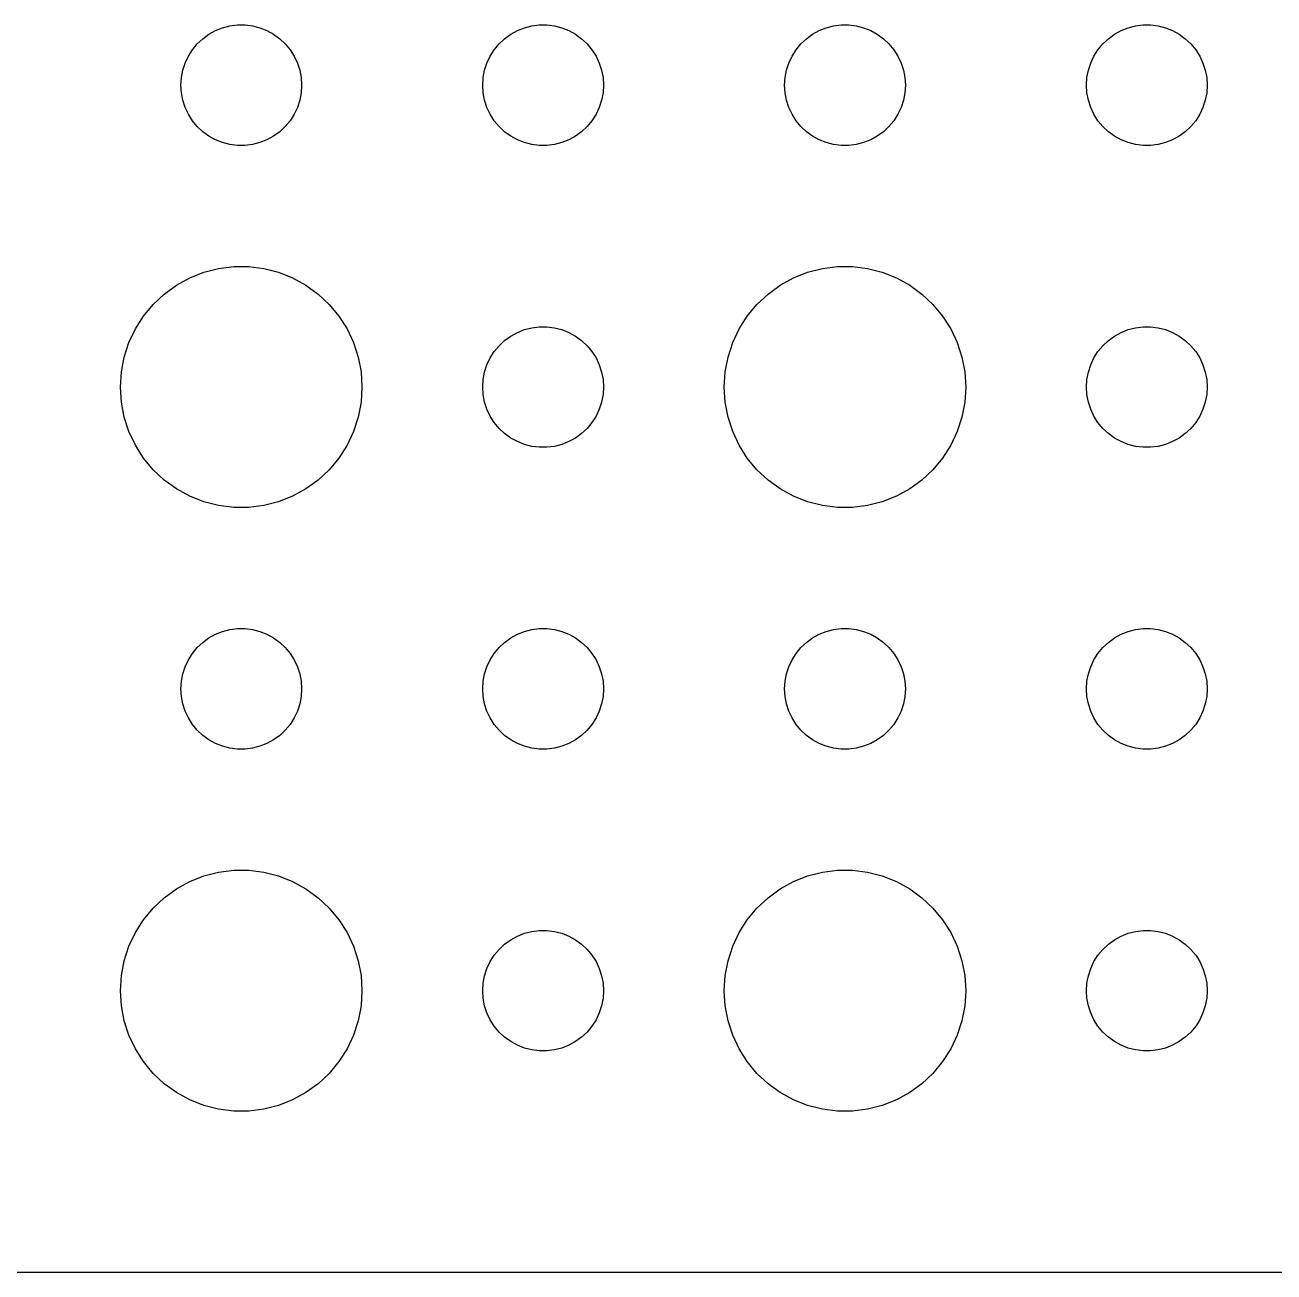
# Model space of a CAD drawing. Header units: metres. Extents: x -67 to 67, y 131 to 289.
# Drawn here: x -35.37 to -4.34, y 215.01 to 246 of the extents above; entities that cross this region are included whole.
import ezdxf

# ---------------------------------------------------------------- set-up
doc = ezdxf.new("R2010")
doc.units = ezdxf.units.M

msp = doc.modelspace()

# ---------------------------------------------------------------- linework, layer by layer
for p, q in [((-30.8037, 245.766), (-30.6387, 245.857)), ((-30.6387, 245.857), (-30.4635, 245.927)), ((-30.4635, 245.927), (-30.2811, 245.973)), ((-30.2811, 245.973), (-30.0942, 245.997)), ((-30.0942, 245.997), (-29.9058, 245.997)), ((-29.9058, 245.997), (-29.7189, 245.973)), ((-29.7189, 245.973), (-29.5365, 245.927)), ((-29.5365, 245.927), (-29.3613, 245.857)), ((-29.3613, 245.857), (-29.1963, 245.766)), ((-23.3037, 245.766), (-23.1387, 245.857)), ((-23.1387, 245.857), (-22.9635, 245.927)), ((-22.9635, 245.927), (-22.7811, 245.973)), ((-22.7811, 245.973), (-22.5942, 245.997)), ((-22.5942, 245.997), (-22.4058, 245.997)), ((-22.4058, 245.997), (-22.2189, 245.973)), ((-22.2189, 245.973), (-22.0365, 245.927)), ((-22.0365, 245.927), (-21.8613, 245.857)), ((-21.8613, 245.857), (-21.6963, 245.766)), ((-15.8037, 245.766), (-15.6387, 245.857)), ((-15.6387, 245.857), (-15.4635, 245.927)), ((-15.4635, 245.927), (-15.2811, 245.973)), ((-15.2811, 245.973), (-15.0942, 245.997)), ((-15.0942, 245.997), (-14.9058, 245.997)), ((-14.9058, 245.997), (-14.7189, 245.973)), ((-14.7189, 245.973), (-14.5365, 245.927)), ((-14.5365, 245.927), (-14.3613, 245.857)), ((-14.3613, 245.857), (-14.1963, 245.766)), ((-8.30373, 245.766), (-8.13866, 245.857)), ((-8.13866, 245.857), (-7.96352, 245.927)), ((-7.96352, 245.927), (-7.78107, 245.973)), ((-7.78107, 245.973), (-7.59418, 245.997)), ((-7.59418, 245.997), (-7.40581, 245.997)), ((-7.40581, 245.997), (-7.21892, 245.973)), ((-7.21892, 245.973), (-7.03647, 245.927)), ((-7.03647, 245.927), (-6.86133, 245.857)), ((-6.86133, 245.857), (-6.69626, 245.766)), ((-31.2135, 245.382), (-31.0934, 245.527)), ((-31.0934, 245.527), (-30.9561, 245.656)), ((-30.9561, 245.656), (-30.8037, 245.766)), ((-29.1963, 245.766), (-29.0439, 245.656)), ((-29.0439, 245.656), (-28.9065, 245.527)), ((-28.9065, 245.527), (-28.7865, 245.382)), ((-23.7135, 245.382), (-23.5934, 245.527)), ((-23.5934, 245.527), (-23.4561, 245.656)), ((-23.4561, 245.656), (-23.3037, 245.766)), ((-21.6963, 245.766), (-21.5439, 245.656)), ((-21.5439, 245.656), (-21.4065, 245.527)), ((-21.4065, 245.527), (-21.2865, 245.382)), ((-16.2135, 245.382), (-16.0934, 245.527)), ((-16.0934, 245.527), (-15.9561, 245.656)), ((-15.9561, 245.656), (-15.8037, 245.766)), ((-14.1963, 245.766), (-14.0439, 245.656)), ((-14.0439, 245.656), (-13.9065, 245.527)), ((-13.9065, 245.527), (-13.7865, 245.382)), ((-8.71352, 245.382), (-8.59344, 245.527)), ((-8.59344, 245.527), (-8.45613, 245.656)), ((-8.45613, 245.656), (-8.30373, 245.766)), ((-6.69626, 245.766), (-6.54385, 245.656)), ((-6.54385, 245.656), (-6.40654, 245.527)), ((-6.40654, 245.527), (-6.28647, 245.382)), ((-31.3947, 245.052), (-31.3145, 245.223)), ((-31.3145, 245.223), (-31.2135, 245.382)), ((-28.7865, 245.382), (-28.6855, 245.223)), ((-28.6855, 245.223), (-28.6053, 245.052)), ((-23.8947, 245.052), (-23.8145, 245.223)), ((-23.8145, 245.223), (-23.7135, 245.382)), ((-21.2865, 245.382), (-21.1855, 245.223)), ((-21.1855, 245.223), (-21.1053, 245.052)), ((-16.3947, 245.052), (-16.3145, 245.223)), ((-16.3145, 245.223), (-16.2135, 245.382)), ((-13.7865, 245.382), (-13.6855, 245.223)), ((-13.6855, 245.223), (-13.6053, 245.052)), ((-8.89465, 245.052), (-8.81445, 245.223)), ((-8.81445, 245.223), (-8.71352, 245.382)), ((-6.28647, 245.382), (-6.18553, 245.223)), ((-6.18553, 245.223), (-6.10533, 245.052)), ((-31.4882, 244.688), (-31.4529, 244.873)), ((-31.4529, 244.873), (-31.3947, 245.052)), ((-28.6053, 245.052), (-28.5471, 244.873)), ((-28.5471, 244.873), (-28.5118, 244.688)), ((-23.9882, 244.688), (-23.9529, 244.873)), ((-23.9529, 244.873), (-23.8947, 245.052)), ((-21.1053, 245.052), (-21.0471, 244.873)), ((-21.0471, 244.873), (-21.0118, 244.688)), ((-16.4882, 244.688), (-16.4529, 244.873)), ((-16.4529, 244.873), (-16.3947, 245.052)), ((-13.6053, 245.052), (-13.5471, 244.873)), ((-13.5471, 244.873), (-13.5118, 244.688)), ((-8.98816, 244.688), (-8.95287, 244.873)), ((-8.95287, 244.873), (-8.89465, 245.052)), ((-6.10533, 245.052), (-6.04712, 244.873)), ((-6.04712, 244.873), (-6.01183, 244.688)), ((-31.5, 244.5), (-31.4882, 244.688)), ((-28.5118, 244.688), (-28.5, 244.5)), ((-24, 244.5), (-23.9882, 244.688)), ((-21.0118, 244.688), (-21, 244.5)), ((-16.5, 244.5), (-16.4882, 244.688)), ((-13.5118, 244.688), (-13.5, 244.5)), ((-9, 244.5), (-8.98816, 244.688)), ((-6.01183, 244.688), (-6, 244.5)), ((-31.4882, 244.312), (-31.5, 244.5)), ((-31.4529, 244.127), (-31.4882, 244.312)), ((-28.5118, 244.312), (-28.5471, 244.127)), ((-28.5, 244.5), (-28.5118, 244.312)), ((-23.9882, 244.312), (-24, 244.5)), ((-23.9529, 244.127), (-23.9882, 244.312)), ((-21.0118, 244.312), (-21.0471, 244.127)), ((-21, 244.5), (-21.0118, 244.312)), ((-16.4882, 244.312), (-16.5, 244.5)), ((-16.4529, 244.127), (-16.4882, 244.312)), ((-13.5118, 244.312), (-13.5471, 244.127)), ((-13.5, 244.5), (-13.5118, 244.312)), ((-8.98816, 244.312), (-9, 244.5)), ((-8.95287, 244.127), (-8.98816, 244.312)), ((-6.01183, 244.312), (-6.04712, 244.127)), ((-6, 244.5), (-6.01183, 244.312)), ((-31.3947, 243.948), (-31.4529, 244.127)), ((-31.3145, 243.777), (-31.3947, 243.948)), ((-28.6053, 243.948), (-28.6855, 243.777)), ((-28.5471, 244.127), (-28.6053, 243.948)), ((-23.8947, 243.948), (-23.9529, 244.127)), ((-23.8145, 243.777), (-23.8947, 243.948)), ((-21.1053, 243.948), (-21.1855, 243.777)), ((-21.0471, 244.127), (-21.1053, 243.948)), ((-16.3947, 243.948), (-16.4529, 244.127)), ((-16.3145, 243.777), (-16.3947, 243.948)), ((-13.6053, 243.948), (-13.6855, 243.777)), ((-13.5471, 244.127), (-13.6053, 243.948)), ((-8.89465, 243.948), (-8.95287, 244.127)), ((-8.81445, 243.777), (-8.89465, 243.948)), ((-6.10533, 243.948), (-6.18553, 243.777)), ((-6.04712, 244.127), (-6.10533, 243.948)), ((-31.2135, 243.618), (-31.3145, 243.777)), ((-31.0934, 243.473), (-31.2135, 243.618)), ((-28.7865, 243.618), (-28.9065, 243.473)), ((-28.6855, 243.777), (-28.7865, 243.618)), ((-23.7135, 243.618), (-23.8145, 243.777)), ((-23.5934, 243.473), (-23.7135, 243.618)), ((-21.2865, 243.618), (-21.4065, 243.473)), ((-21.1855, 243.777), (-21.2865, 243.618)), ((-16.2135, 243.618), (-16.3145, 243.777)), ((-16.0934, 243.473), (-16.2135, 243.618)), ((-13.7865, 243.618), (-13.9065, 243.473)), ((-13.6855, 243.777), (-13.7865, 243.618)), ((-8.71352, 243.618), (-8.81445, 243.777)), ((-8.59344, 243.473), (-8.71352, 243.618)), ((-6.28647, 243.618), (-6.40654, 243.473)), ((-6.18553, 243.777), (-6.28647, 243.618)), ((-30.9561, 243.344), (-31.0934, 243.473)), ((-30.8037, 243.234), (-30.9561, 243.344)), ((-29.0439, 243.344), (-29.1963, 243.234)), ((-28.9065, 243.473), (-29.0439, 243.344)), ((-23.4561, 243.344), (-23.5934, 243.473)), ((-23.3037, 243.234), (-23.4561, 243.344)), ((-21.5439, 243.344), (-21.6963, 243.234)), ((-21.4065, 243.473), (-21.5439, 243.344)), ((-15.9561, 243.344), (-16.0934, 243.473)), ((-15.8037, 243.234), (-15.9561, 243.344)), ((-14.0439, 243.344), (-14.1963, 243.234)), ((-13.9065, 243.473), (-14.0439, 243.344)), ((-8.45613, 243.344), (-8.59344, 243.473)), ((-8.30373, 243.234), (-8.45613, 243.344)), ((-6.54385, 243.344), (-6.69626, 243.234)), ((-6.40654, 243.473), (-6.54385, 243.344)), ((-30.6387, 243.143), (-30.8037, 243.234)), ((-30.4635, 243.073), (-30.6387, 243.143)), ((-30.2811, 243.027), (-30.4635, 243.073)), ((-30.0942, 243.003), (-30.2811, 243.027)), ((-29.9058, 243.003), (-30.0942, 243.003)), ((-29.7189, 243.027), (-29.9058, 243.003)), ((-29.5365, 243.073), (-29.7189, 243.027)), ((-29.3613, 243.143), (-29.5365, 243.073)), ((-29.1963, 243.234), (-29.3613, 243.143)), ((-23.1387, 243.143), (-23.3037, 243.234)), ((-22.9635, 243.073), (-23.1387, 243.143)), ((-22.7811, 243.027), (-22.9635, 243.073)), ((-22.5942, 243.003), (-22.7811, 243.027)), ((-22.4058, 243.003), (-22.5942, 243.003)), ((-22.2189, 243.027), (-22.4058, 243.003)), ((-22.0365, 243.073), (-22.2189, 243.027)), ((-21.8613, 243.143), (-22.0365, 243.073)), ((-21.6963, 243.234), (-21.8613, 243.143)), ((-15.6387, 243.143), (-15.8037, 243.234)), ((-15.4635, 243.073), (-15.6387, 243.143)), ((-15.2811, 243.027), (-15.4635, 243.073)), ((-15.0942, 243.003), (-15.2811, 243.027)), ((-14.9058, 243.003), (-15.0942, 243.003)), ((-14.7189, 243.027), (-14.9058, 243.003)), ((-14.5365, 243.073), (-14.7189, 243.027)), ((-14.3613, 243.143), (-14.5365, 243.073)), ((-14.1963, 243.234), (-14.3613, 243.143)), ((-8.13866, 243.143), (-8.30373, 243.234)), ((-7.96352, 243.073), (-8.13866, 243.143)), ((-7.78107, 243.027), (-7.96352, 243.073)), ((-7.59418, 243.003), (-7.78107, 243.027)), ((-7.40581, 243.003), (-7.59418, 243.003)), ((-7.21892, 243.027), (-7.40581, 243.003)), ((-7.03647, 243.073), (-7.21892, 243.027)), ((-6.86133, 243.143), (-7.03647, 243.073)), ((-6.69626, 243.234), (-6.86133, 243.143)), ((-30.927, 239.853), (-30.5621, 239.947)), ((-30.5621, 239.947), (-30.1884, 239.994)), ((-30.1884, 239.994), (-29.8116, 239.994)), ((-29.8116, 239.994), (-29.4379, 239.947)), ((-29.4379, 239.947), (-29.0729, 239.853)), ((-15.927, 239.853), (-15.5621, 239.947)), ((-15.5621, 239.947), (-15.1884, 239.994)), ((-15.1884, 239.994), (-14.8116, 239.994)), ((-14.8116, 239.994), (-14.4379, 239.947)), ((-14.4379, 239.947), (-14.0729, 239.853)), ((-31.6075, 239.533), (-31.2773, 239.714)), ((-31.2773, 239.714), (-30.927, 239.853)), ((-29.0729, 239.853), (-28.7227, 239.714)), ((-28.7227, 239.714), (-28.3925, 239.533)), ((-16.6075, 239.533), (-16.2773, 239.714)), ((-16.2773, 239.714), (-15.927, 239.853)), ((-14.0729, 239.853), (-13.7227, 239.714)), ((-13.7227, 239.714), (-13.3925, 239.533)), ((-32.1869, 239.054), (-31.9123, 239.312)), ((-31.9123, 239.312), (-31.6075, 239.533)), ((-28.3925, 239.533), (-28.0877, 239.312)), ((-28.0877, 239.312), (-27.8131, 239.054)), ((-17.1869, 239.054), (-16.9123, 239.312)), ((-16.9123, 239.312), (-16.6075, 239.533)), ((-13.3925, 239.533), (-13.0877, 239.312)), ((-13.0877, 239.312), (-12.8131, 239.054)), ((-32.427, 238.763), (-32.1869, 239.054)), ((-27.8131, 239.054), (-27.5729, 238.763)), ((-17.427, 238.763), (-17.1869, 239.054)), ((-12.8131, 239.054), (-12.5729, 238.763)), ((-32.6289, 238.445), (-32.427, 238.763)), ((-27.5729, 238.763), (-27.3711, 238.445)), ((-17.6289, 238.445), (-17.427, 238.763)), ((-12.5729, 238.763), (-12.3711, 238.445)), ((-32.7893, 238.104), (-32.6289, 238.445)), ((-27.3711, 238.445), (-27.2107, 238.104)), ((-23.3037, 238.266), (-23.1387, 238.357)), ((-23.1387, 238.357), (-22.9635, 238.427)), ((-22.9635, 238.427), (-22.7811, 238.473)), ((-22.7811, 238.473), (-22.5942, 238.497)), ((-22.5942, 238.497), (-22.4058, 238.497)), ((-22.4058, 238.497), (-22.2189, 238.473)), ((-22.2189, 238.473), (-22.0365, 238.427)), ((-22.0365, 238.427), (-21.8613, 238.357)), ((-21.8613, 238.357), (-21.6963, 238.266)), ((-17.7893, 238.104), (-17.6289, 238.445)), ((-12.3711, 238.445), (-12.2107, 238.104)), ((-8.30373, 238.266), (-8.13866, 238.357)), ((-8.13866, 238.357), (-7.96352, 238.427)), ((-7.96352, 238.427), (-7.78107, 238.473)), ((-7.78107, 238.473), (-7.59418, 238.497)), ((-7.59418, 238.497), (-7.40581, 238.497)), ((-7.40581, 238.497), (-7.21892, 238.473)), ((-7.21892, 238.473), (-7.03647, 238.427)), ((-7.03647, 238.427), (-6.86133, 238.357)), ((-6.86133, 238.357), (-6.69626, 238.266)), ((-32.9057, 237.746), (-32.7893, 238.104)), ((-27.2107, 238.104), (-27.0942, 237.746)), ((-23.7135, 237.882), (-23.5934, 238.027)), ((-23.5934, 238.027), (-23.4561, 238.156)), ((-23.4561, 238.156), (-23.3037, 238.266)), ((-21.6963, 238.266), (-21.5439, 238.156)), ((-21.5439, 238.156), (-21.4065, 238.027)), ((-21.4065, 238.027), (-21.2865, 237.882)), ((-17.9057, 237.746), (-17.7893, 238.104)), ((-12.2107, 238.104), (-12.0942, 237.746)), ((-8.71352, 237.882), (-8.59344, 238.027)), ((-8.59344, 238.027), (-8.45613, 238.156)), ((-8.45613, 238.156), (-8.30373, 238.266)), ((-6.69626, 238.266), (-6.54385, 238.156)), ((-6.54385, 238.156), (-6.40654, 238.027)), ((-6.40654, 238.027), (-6.28647, 237.882)), ((-32.9763, 237.376), (-32.9057, 237.746)), ((-27.0942, 237.746), (-27.0237, 237.376)), ((-23.8947, 237.552), (-23.8145, 237.723)), ((-23.8145, 237.723), (-23.7135, 237.882)), ((-21.2865, 237.882), (-21.1855, 237.723)), ((-21.1855, 237.723), (-21.1053, 237.552)), ((-17.9763, 237.376), (-17.9057, 237.746)), ((-12.0942, 237.746), (-12.0237, 237.376)), ((-8.89465, 237.552), (-8.81445, 237.723)), ((-8.81445, 237.723), (-8.71352, 237.882)), ((-6.28647, 237.882), (-6.18553, 237.723)), ((-6.18553, 237.723), (-6.10533, 237.552)), ((-23.9529, 237.373), (-23.8947, 237.552)), ((-21.1053, 237.552), (-21.0471, 237.373)), ((-8.95287, 237.373), (-8.89465, 237.552)), ((-6.10533, 237.552), (-6.04712, 237.373)), ((-33, 237), (-32.9763, 237.376)), ((-27.0237, 237.376), (-27, 237)), ((-24, 237), (-23.9882, 237.188)), ((-23.9882, 237.188), (-23.9529, 237.373)), ((-21.0471, 237.373), (-21.0118, 237.188)), ((-21.0118, 237.188), (-21, 237)), ((-18, 237), (-17.9763, 237.376)), ((-12.0237, 237.376), (-12, 237)), ((-9, 237), (-8.98816, 237.188)), ((-8.98816, 237.188), (-8.95287, 237.373)), ((-6.04712, 237.373), (-6.01183, 237.188)), ((-6.01183, 237.188), (-6, 237)), ((-32.9763, 236.624), (-33, 237)), ((-27, 237), (-27.0237, 236.624)), ((-23.9882, 236.812), (-24, 237)), ((-23.9529, 236.627), (-23.9882, 236.812)), ((-21.0118, 236.812), (-21.0471, 236.627)), ((-21, 237), (-21.0118, 236.812)), ((-17.9763, 236.624), (-18, 237)), ((-12, 237), (-12.0237, 236.624)), ((-8.98816, 236.812), (-9, 237)), ((-8.95287, 236.627), (-8.98816, 236.812)), ((-6.01183, 236.812), (-6.04712, 236.627)), ((-6, 237), (-6.01183, 236.812)), ((-32.9057, 236.254), (-32.9763, 236.624)), ((-27.0237, 236.624), (-27.0942, 236.254)), ((-23.8947, 236.448), (-23.9529, 236.627)), ((-21.0471, 236.627), (-21.1053, 236.448)), ((-17.9057, 236.254), (-17.9763, 236.624)), ((-12.0237, 236.624), (-12.0942, 236.254)), ((-8.89465, 236.448), (-8.95287, 236.627)), ((-6.04712, 236.627), (-6.10533, 236.448)), ((-32.7893, 235.896), (-32.9057, 236.254)), ((-27.0942, 236.254), (-27.2107, 235.896)), ((-23.8145, 236.277), (-23.8947, 236.448)), ((-23.7135, 236.118), (-23.8145, 236.277)), ((-21.1855, 236.277), (-21.2865, 236.118)), ((-21.1053, 236.448), (-21.1855, 236.277)), ((-17.7893, 235.896), (-17.9057, 236.254)), ((-12.0942, 236.254), (-12.2107, 235.896)), ((-8.81445, 236.277), (-8.89465, 236.448)), ((-8.71352, 236.118), (-8.81445, 236.277)), ((-6.18553, 236.277), (-6.28647, 236.118)), ((-6.10533, 236.448), (-6.18553, 236.277)), ((-32.6289, 235.555), (-32.7893, 235.896)), ((-27.2107, 235.896), (-27.3711, 235.555)), ((-23.5934, 235.973), (-23.7135, 236.118)), ((-23.4561, 235.844), (-23.5934, 235.973)), ((-21.4065, 235.973), (-21.5439, 235.844)), ((-21.2865, 236.118), (-21.4065, 235.973)), ((-17.6289, 235.555), (-17.7893, 235.896)), ((-12.2107, 235.896), (-12.3711, 235.555)), ((-8.59344, 235.973), (-8.71352, 236.118)), ((-8.45613, 235.844), (-8.59344, 235.973)), ((-6.40654, 235.973), (-6.54385, 235.844)), ((-6.28647, 236.118), (-6.40654, 235.973)), ((-32.427, 235.237), (-32.6289, 235.555)), ((-27.3711, 235.555), (-27.5729, 235.237)), ((-23.3037, 235.734), (-23.4561, 235.844)), ((-23.1387, 235.643), (-23.3037, 235.734)), ((-22.9635, 235.573), (-23.1387, 235.643)), ((-22.7811, 235.527), (-22.9635, 235.573)), ((-22.0365, 235.573), (-22.2189, 235.527)), ((-21.8613, 235.643), (-22.0365, 235.573)), ((-21.6963, 235.734), (-21.8613, 235.643)), ((-21.5439, 235.844), (-21.6963, 235.734)), ((-17.427, 235.237), (-17.6289, 235.555)), ((-12.3711, 235.555), (-12.5729, 235.237)), ((-8.30373, 235.734), (-8.45613, 235.844)), ((-8.13866, 235.643), (-8.30373, 235.734)), ((-7.96352, 235.573), (-8.13866, 235.643)), ((-7.78107, 235.527), (-7.96352, 235.573)), ((-7.03647, 235.573), (-7.21892, 235.527)), ((-6.86133, 235.643), (-7.03647, 235.573)), ((-6.69626, 235.734), (-6.86133, 235.643)), ((-6.54385, 235.844), (-6.69626, 235.734)), ((-32.1869, 234.946), (-32.427, 235.237)), ((-27.5729, 235.237), (-27.8131, 234.946)), ((-22.5942, 235.503), (-22.7811, 235.527)), ((-22.4058, 235.503), (-22.5942, 235.503)), ((-22.2189, 235.527), (-22.4058, 235.503)), ((-17.1869, 234.946), (-17.427, 235.237)), ((-12.5729, 235.237), (-12.8131, 234.946)), ((-7.59418, 235.503), (-7.78107, 235.527)), ((-7.40581, 235.503), (-7.59418, 235.503)), ((-7.21892, 235.527), (-7.40581, 235.503)), ((-31.9123, 234.688), (-32.1869, 234.946)), ((-27.8131, 234.946), (-28.0877, 234.688)), ((-16.9123, 234.688), (-17.1869, 234.946)), ((-12.8131, 234.946), (-13.0877, 234.688)), ((-31.6075, 234.467), (-31.9123, 234.688)), ((-28.0877, 234.688), (-28.3925, 234.467)), ((-16.6075, 234.467), (-16.9123, 234.688)), ((-13.0877, 234.688), (-13.3925, 234.467)), ((-31.2773, 234.286), (-31.6075, 234.467)), ((-28.3925, 234.467), (-28.7227, 234.286)), ((-16.2773, 234.286), (-16.6075, 234.467)), ((-13.3925, 234.467), (-13.7227, 234.286)), ((-30.927, 234.147), (-31.2773, 234.286)), ((-30.5621, 234.053), (-30.927, 234.147)), ((-30.1884, 234.006), (-30.5621, 234.053)), ((-29.8116, 234.006), (-30.1884, 234.006)), ((-29.4379, 234.053), (-29.8116, 234.006)), ((-29.0729, 234.147), (-29.4379, 234.053)), ((-28.7227, 234.286), (-29.0729, 234.147)), ((-15.927, 234.147), (-16.2773, 234.286)), ((-15.5621, 234.053), (-15.927, 234.147)), ((-15.1884, 234.006), (-15.5621, 234.053)), ((-14.8116, 234.006), (-15.1884, 234.006)), ((-14.4379, 234.053), (-14.8116, 234.006)), ((-14.0729, 234.147), (-14.4379, 234.053)), ((-13.7227, 234.286), (-14.0729, 234.147)), ((-30.6387, 230.857), (-30.4635, 230.927)), ((-30.4635, 230.927), (-30.2811, 230.973)), ((-30.2811, 230.973), (-30.0942, 230.997)), ((-30.0942, 230.997), (-29.9058, 230.997)), ((-29.9058, 230.997), (-29.7189, 230.973)), ((-29.7189, 230.973), (-29.5365, 230.927)), ((-29.5365, 230.927), (-29.3613, 230.857)), ((-23.1387, 230.857), (-22.9635, 230.927)), ((-22.9635, 230.927), (-22.7811, 230.973)), ((-22.7811, 230.973), (-22.5942, 230.997)), ((-22.5942, 230.997), (-22.4058, 230.997)), ((-22.4058, 230.997), (-22.2189, 230.973)), ((-22.2189, 230.973), (-22.0365, 230.927)), ((-22.0365, 230.927), (-21.8613, 230.857)), ((-15.6387, 230.857), (-15.4635, 230.927)), ((-15.4635, 230.927), (-15.2811, 230.973)), ((-15.2811, 230.973), (-15.0942, 230.997)), ((-15.0942, 230.997), (-14.9058, 230.997)), ((-14.9058, 230.997), (-14.7189, 230.973)), ((-14.7189, 230.973), (-14.5365, 230.927)), ((-14.5365, 230.927), (-14.3613, 230.857)), ((-8.13866, 230.857), (-7.96352, 230.927)), ((-7.96352, 230.927), (-7.78107, 230.973)), ((-7.78107, 230.973), (-7.59418, 230.997)), ((-7.59418, 230.997), (-7.40581, 230.997)), ((-7.40581, 230.997), (-7.21892, 230.973)), ((-7.21892, 230.973), (-7.03647, 230.927)), ((-7.03647, 230.927), (-6.86133, 230.857)), ((-31.0934, 230.527), (-30.9561, 230.656)), ((-30.9561, 230.656), (-30.8037, 230.766)), ((-30.8037, 230.766), (-30.6387, 230.857)), ((-29.3613, 230.857), (-29.1963, 230.766)), ((-29.1963, 230.766), (-29.0439, 230.656)), ((-29.0439, 230.656), (-28.9065, 230.527)), ((-23.5934, 230.527), (-23.4561, 230.656)), ((-23.4561, 230.656), (-23.3037, 230.766)), ((-23.3037, 230.766), (-23.1387, 230.857)), ((-21.8613, 230.857), (-21.6963, 230.766)), ((-21.6963, 230.766), (-21.5439, 230.656)), ((-21.5439, 230.656), (-21.4065, 230.527)), ((-16.0934, 230.527), (-15.9561, 230.656)), ((-15.9561, 230.656), (-15.8037, 230.766)), ((-15.8037, 230.766), (-15.6387, 230.857)), ((-14.3613, 230.857), (-14.1963, 230.766)), ((-14.1963, 230.766), (-14.0439, 230.656)), ((-14.0439, 230.656), (-13.9065, 230.527)), ((-8.59344, 230.527), (-8.45613, 230.656)), ((-8.45613, 230.656), (-8.30373, 230.766)), ((-8.30373, 230.766), (-8.13866, 230.857)), ((-6.86133, 230.857), (-6.69626, 230.766)), ((-6.69626, 230.766), (-6.54385, 230.656)), ((-6.54385, 230.656), (-6.40654, 230.527)), ((-31.3145, 230.223), (-31.2135, 230.382)), ((-31.2135, 230.382), (-31.0934, 230.527)), ((-28.9065, 230.527), (-28.7865, 230.382)), ((-28.7865, 230.382), (-28.6855, 230.223)), ((-23.8145, 230.223), (-23.7135, 230.382)), ((-23.7135, 230.382), (-23.5934, 230.527)), ((-21.4065, 230.527), (-21.2865, 230.382)), ((-21.2865, 230.382), (-21.1855, 230.223)), ((-16.3145, 230.223), (-16.2135, 230.382)), ((-16.2135, 230.382), (-16.0934, 230.527)), ((-13.9065, 230.527), (-13.7865, 230.382)), ((-13.7865, 230.382), (-13.6855, 230.223)), ((-8.81445, 230.223), (-8.71352, 230.382)), ((-8.71352, 230.382), (-8.59344, 230.527)), ((-6.40654, 230.527), (-6.28647, 230.382)), ((-6.28647, 230.382), (-6.18553, 230.223)), ((-31.4529, 229.873), (-31.3947, 230.052)), ((-31.3947, 230.052), (-31.3145, 230.223)), ((-28.6855, 230.223), (-28.6053, 230.052)), ((-28.6053, 230.052), (-28.5471, 229.873)), ((-23.9529, 229.873), (-23.8947, 230.052)), ((-23.8947, 230.052), (-23.8145, 230.223)), ((-21.1855, 230.223), (-21.1053, 230.052)), ((-21.1053, 230.052), (-21.0471, 229.873)), ((-16.4529, 229.873), (-16.3947, 230.052)), ((-16.3947, 230.052), (-16.3145, 230.223)), ((-13.6855, 230.223), (-13.6053, 230.052)), ((-13.6053, 230.052), (-13.5471, 229.873)), ((-8.95287, 229.873), (-8.89465, 230.052)), ((-8.89465, 230.052), (-8.81445, 230.223)), ((-6.18553, 230.223), (-6.10533, 230.052)), ((-6.10533, 230.052), (-6.04712, 229.873)), ((-31.5, 229.5), (-31.4882, 229.688)), ((-31.4882, 229.688), (-31.4529, 229.873)), ((-28.5471, 229.873), (-28.5118, 229.688)), ((-28.5118, 229.688), (-28.5, 229.5)), ((-24, 229.5), (-23.9882, 229.688)), ((-23.9882, 229.688), (-23.9529, 229.873)), ((-21.0471, 229.873), (-21.0118, 229.688)), ((-21.0118, 229.688), (-21, 229.5)), ((-16.5, 229.5), (-16.4882, 229.688)), ((-16.4882, 229.688), (-16.4529, 229.873)), ((-13.5471, 229.873), (-13.5118, 229.688)), ((-13.5118, 229.688), (-13.5, 229.5)), ((-9, 229.5), (-8.98816, 229.688)), ((-8.98816, 229.688), (-8.95287, 229.873)), ((-6.04712, 229.873), (-6.01183, 229.688)), ((-6.01183, 229.688), (-6, 229.5)), ((-31.4882, 229.312), (-31.5, 229.5)), ((-28.5, 229.5), (-28.5118, 229.312)), ((-23.9882, 229.312), (-24, 229.5)), ((-21, 229.5), (-21.0118, 229.312)), ((-16.4882, 229.312), (-16.5, 229.5)), ((-13.5, 229.5), (-13.5118, 229.312)), ((-8.98816, 229.312), (-9, 229.5)), ((-6, 229.5), (-6.01183, 229.312)), ((-31.4529, 229.127), (-31.4882, 229.312)), ((-31.3947, 228.948), (-31.4529, 229.127)), ((-28.5471, 229.127), (-28.6053, 228.948)), ((-28.5118, 229.312), (-28.5471, 229.127)), ((-23.9529, 229.127), (-23.9882, 229.312)), ((-23.8947, 228.948), (-23.9529, 229.127)), ((-21.0471, 229.127), (-21.1053, 228.948)), ((-21.0118, 229.312), (-21.0471, 229.127)), ((-16.4529, 229.127), (-16.4882, 229.312)), ((-16.3947, 228.948), (-16.4529, 229.127)), ((-13.5471, 229.127), (-13.6053, 228.948)), ((-13.5118, 229.312), (-13.5471, 229.127)), ((-8.95287, 229.127), (-8.98816, 229.312)), ((-8.89465, 228.948), (-8.95287, 229.127)), ((-6.04712, 229.127), (-6.10533, 228.948)), ((-6.01183, 229.312), (-6.04712, 229.127)), ((-31.3145, 228.777), (-31.3947, 228.948)), ((-31.2135, 228.618), (-31.3145, 228.777)), ((-28.6855, 228.777), (-28.7865, 228.618)), ((-28.6053, 228.948), (-28.6855, 228.777)), ((-23.8145, 228.777), (-23.8947, 228.948)), ((-23.7135, 228.618), (-23.8145, 228.777)), ((-21.1855, 228.777), (-21.2865, 228.618)), ((-21.1053, 228.948), (-21.1855, 228.777)), ((-16.3145, 228.777), (-16.3947, 228.948)), ((-16.2135, 228.618), (-16.3145, 228.777)), ((-13.6855, 228.777), (-13.7865, 228.618)), ((-13.6053, 228.948), (-13.6855, 228.777)), ((-8.81445, 228.777), (-8.89465, 228.948)), ((-8.71352, 228.618), (-8.81445, 228.777)), ((-6.18553, 228.777), (-6.28647, 228.618)), ((-6.10533, 228.948), (-6.18553, 228.777)), ((-31.0934, 228.473), (-31.2135, 228.618)), ((-30.9561, 228.344), (-31.0934, 228.473)), ((-28.9065, 228.473), (-29.0439, 228.344)), ((-28.7865, 228.618), (-28.9065, 228.473)), ((-23.5934, 228.473), (-23.7135, 228.618)), ((-23.4561, 228.344), (-23.5934, 228.473)), ((-21.4065, 228.473), (-21.5439, 228.344)), ((-21.2865, 228.618), (-21.4065, 228.473)), ((-16.0934, 228.473), (-16.2135, 228.618)), ((-15.9561, 228.344), (-16.0934, 228.473)), ((-13.9065, 228.473), (-14.0439, 228.344)), ((-13.7865, 228.618), (-13.9065, 228.473)), ((-8.59344, 228.473), (-8.71352, 228.618)), ((-8.45613, 228.344), (-8.59344, 228.473)), ((-6.40654, 228.473), (-6.54385, 228.344)), ((-6.28647, 228.618), (-6.40654, 228.473)), ((-30.8037, 228.234), (-30.9561, 228.344)), ((-30.6387, 228.143), (-30.8037, 228.234)), ((-30.4635, 228.073), (-30.6387, 228.143)), ((-29.3613, 228.143), (-29.5365, 228.073)), ((-29.1963, 228.234), (-29.3613, 228.143)), ((-29.0439, 228.344), (-29.1963, 228.234)), ((-23.3037, 228.234), (-23.4561, 228.344)), ((-23.1387, 228.143), (-23.3037, 228.234)), ((-22.9635, 228.073), (-23.1387, 228.143)), ((-21.8613, 228.143), (-22.0365, 228.073)), ((-21.6963, 228.234), (-21.8613, 228.143)), ((-21.5439, 228.344), (-21.6963, 228.234)), ((-15.8037, 228.234), (-15.9561, 228.344)), ((-15.6387, 228.143), (-15.8037, 228.234)), ((-15.4635, 228.073), (-15.6387, 228.143)), ((-14.3613, 228.143), (-14.5365, 228.073)), ((-14.1963, 228.234), (-14.3613, 228.143)), ((-14.0439, 228.344), (-14.1963, 228.234)), ((-8.30373, 228.234), (-8.45613, 228.344)), ((-8.13866, 228.143), (-8.30373, 228.234)), ((-7.96352, 228.073), (-8.13866, 228.143)), ((-6.86133, 228.143), (-7.03647, 228.073)), ((-6.69626, 228.234), (-6.86133, 228.143)), ((-6.54385, 228.344), (-6.69626, 228.234)), ((-30.2811, 228.027), (-30.4635, 228.073)), ((-30.0942, 228.003), (-30.2811, 228.027)), ((-29.9058, 228.003), (-30.0942, 228.003)), ((-29.7189, 228.027), (-29.9058, 228.003)), ((-29.5365, 228.073), (-29.7189, 228.027)), ((-22.7811, 228.027), (-22.9635, 228.073)), ((-22.5942, 228.003), (-22.7811, 228.027)), ((-22.4058, 228.003), (-22.5942, 228.003)), ((-22.2189, 228.027), (-22.4058, 228.003)), ((-22.0365, 228.073), (-22.2189, 228.027)), ((-15.2811, 228.027), (-15.4635, 228.073)), ((-15.0942, 228.003), (-15.2811, 228.027)), ((-14.9058, 228.003), (-15.0942, 228.003)), ((-14.7189, 228.027), (-14.9058, 228.003)), ((-14.5365, 228.073), (-14.7189, 228.027)), ((-7.78107, 228.027), (-7.96352, 228.073)), ((-7.59418, 228.003), (-7.78107, 228.027)), ((-7.40581, 228.003), (-7.59418, 228.003)), ((-7.21892, 228.027), (-7.40581, 228.003)), ((-7.03647, 228.073), (-7.21892, 228.027)), ((-30.5621, 224.947), (-30.1884, 224.994)), ((-30.1884, 224.994), (-29.8116, 224.994)), ((-29.8116, 224.994), (-29.4379, 224.947)), ((-15.5621, 224.947), (-15.1884, 224.994)), ((-15.1884, 224.994), (-14.8116, 224.994)), ((-14.8116, 224.994), (-14.4379, 224.947)), ((-31.6075, 224.533), (-31.2773, 224.714)), ((-31.2773, 224.714), (-30.927, 224.853)), ((-30.927, 224.853), (-30.5621, 224.947)), ((-29.4379, 224.947), (-29.0729, 224.853)), ((-29.0729, 224.853), (-28.7227, 224.714)), ((-28.7227, 224.714), (-28.3925, 224.533)), ((-16.6075, 224.533), (-16.2773, 224.714)), ((-16.2773, 224.714), (-15.927, 224.853)), ((-15.927, 224.853), (-15.5621, 224.947)), ((-14.4379, 224.947), (-14.0729, 224.853)), ((-14.0729, 224.853), (-13.7227, 224.714)), ((-13.7227, 224.714), (-13.3925, 224.533)), ((-31.9123, 224.312), (-31.6075, 224.533)), ((-28.3925, 224.533), (-28.0877, 224.312)), ((-16.9123, 224.312), (-16.6075, 224.533)), ((-13.3925, 224.533), (-13.0877, 224.312)), ((-32.1869, 224.054), (-31.9123, 224.312)), ((-28.0877, 224.312), (-27.8131, 224.054)), ((-17.1869, 224.054), (-16.9123, 224.312)), ((-13.0877, 224.312), (-12.8131, 224.054)), ((-32.6289, 223.445), (-32.427, 223.763)), ((-32.427, 223.763), (-32.1869, 224.054)), ((-27.8131, 224.054), (-27.5729, 223.763)), ((-27.5729, 223.763), (-27.3711, 223.445)), ((-17.6289, 223.445), (-17.427, 223.763)), ((-17.427, 223.763), (-17.1869, 224.054)), ((-12.8131, 224.054), (-12.5729, 223.763)), ((-12.5729, 223.763), (-12.3711, 223.445)), ((-32.7893, 223.104), (-32.6289, 223.445)), ((-27.3711, 223.445), (-27.2107, 223.104)), ((-22.9635, 223.427), (-22.7811, 223.473)), ((-22.7811, 223.473), (-22.5942, 223.497)), ((-22.5942, 223.497), (-22.4058, 223.497)), ((-22.4058, 223.497), (-22.2189, 223.473)), ((-22.2189, 223.473), (-22.0365, 223.427)), ((-17.7893, 223.104), (-17.6289, 223.445)), ((-12.3711, 223.445), (-12.2107, 223.104)), ((-7.96352, 223.427), (-7.78107, 223.473)), ((-7.78107, 223.473), (-7.59418, 223.497)), ((-7.59418, 223.497), (-7.40581, 223.497)), ((-7.40581, 223.497), (-7.21892, 223.473)), ((-7.21892, 223.473), (-7.03647, 223.427)), ((-23.5934, 223.027), (-23.4561, 223.156)), ((-23.4561, 223.156), (-23.3037, 223.266)), ((-23.3037, 223.266), (-23.1387, 223.357)), ((-23.1387, 223.357), (-22.9635, 223.427)), ((-22.0365, 223.427), (-21.8613, 223.357)), ((-21.8613, 223.357), (-21.6963, 223.266)), ((-21.6963, 223.266), (-21.5439, 223.156)), ((-21.5439, 223.156), (-21.4065, 223.027)), ((-8.59344, 223.027), (-8.45613, 223.156)), ((-8.45613, 223.156), (-8.30373, 223.266)), ((-8.30373, 223.266), (-8.13866, 223.357)), ((-8.13866, 223.357), (-7.96352, 223.427)), ((-7.03647, 223.427), (-6.86133, 223.357)), ((-6.86133, 223.357), (-6.69626, 223.266)), ((-6.69626, 223.266), (-6.54385, 223.156)), ((-6.54385, 223.156), (-6.40654, 223.027)), ((-32.9057, 222.746), (-32.7893, 223.104)), ((-27.2107, 223.104), (-27.0942, 222.746)), ((-23.8145, 222.723), (-23.7135, 222.882)), ((-23.7135, 222.882), (-23.5934, 223.027)), ((-21.4065, 223.027), (-21.2865, 222.882)), ((-21.2865, 222.882), (-21.1855, 222.723)), ((-17.9057, 222.746), (-17.7893, 223.104)), ((-12.2107, 223.104), (-12.0942, 222.746)), ((-8.81445, 222.723), (-8.71352, 222.882)), ((-8.71352, 222.882), (-8.59344, 223.027)), ((-6.40654, 223.027), (-6.28647, 222.882)), ((-6.28647, 222.882), (-6.18553, 222.723)), ((-32.9763, 222.376), (-32.9057, 222.746)), ((-27.0942, 222.746), (-27.0237, 222.376)), ((-23.9529, 222.373), (-23.8947, 222.552)), ((-23.8947, 222.552), (-23.8145, 222.723)), ((-21.1855, 222.723), (-21.1053, 222.552)), ((-21.1053, 222.552), (-21.0471, 222.373)), ((-17.9763, 222.376), (-17.9057, 222.746)), ((-12.0942, 222.746), (-12.0237, 222.376)), ((-8.95287, 222.373), (-8.89465, 222.552)), ((-8.89465, 222.552), (-8.81445, 222.723)), ((-6.18553, 222.723), (-6.10533, 222.552)), ((-6.10533, 222.552), (-6.04712, 222.373)), ((-33, 222), (-32.9763, 222.376)), ((-27.0237, 222.376), (-27, 222)), ((-23.9882, 222.188), (-23.9529, 222.373)), ((-21.0471, 222.373), (-21.0118, 222.188)), ((-18, 222), (-17.9763, 222.376)), ((-12.0237, 222.376), (-12, 222)), ((-8.98816, 222.188), (-8.95287, 222.373)), ((-6.04712, 222.373), (-6.01183, 222.188)), ((-32.9763, 221.624), (-33, 222)), ((-27, 222), (-27.0237, 221.624)), ((-24, 222), (-23.9882, 222.188)), ((-23.9882, 221.812), (-24, 222)), ((-21.0118, 222.188), (-21, 222)), ((-21, 222), (-21.0118, 221.812)), ((-17.9763, 221.624), (-18, 222)), ((-12, 222), (-12.0237, 221.624)), ((-9, 222), (-8.98816, 222.188)), ((-8.98816, 221.812), (-9, 222)), ((-6.01183, 222.188), (-6, 222)), ((-6, 222), (-6.01183, 221.812)), ((-32.9057, 221.254), (-32.9763, 221.624)), ((-27.0237, 221.624), (-27.0942, 221.254)), ((-23.9529, 221.627), (-23.9882, 221.812)), ((-23.8947, 221.448), (-23.9529, 221.627)), ((-21.0471, 221.627), (-21.1053, 221.448)), ((-21.0118, 221.812), (-21.0471, 221.627)), ((-17.9057, 221.254), (-17.9763, 221.624)), ((-12.0237, 221.624), (-12.0942, 221.254)), ((-8.95287, 221.627), (-8.98816, 221.812)), ((-8.89465, 221.448), (-8.95287, 221.627)), ((-6.04712, 221.627), (-6.10533, 221.448)), ((-6.01183, 221.812), (-6.04712, 221.627)), ((-23.8145, 221.277), (-23.8947, 221.448)), ((-23.7135, 221.118), (-23.8145, 221.277)), ((-21.1855, 221.277), (-21.2865, 221.118)), ((-21.1053, 221.448), (-21.1855, 221.277)), ((-8.81445, 221.277), (-8.89465, 221.448)), ((-8.71352, 221.118), (-8.81445, 221.277)), ((-6.18553, 221.277), (-6.28647, 221.118)), ((-6.10533, 221.448), (-6.18553, 221.277)), ((-32.7893, 220.896), (-32.9057, 221.254)), ((-27.0942, 221.254), (-27.2107, 220.896)), ((-23.5934, 220.973), (-23.7135, 221.118)), ((-23.4561, 220.844), (-23.5934, 220.973)), ((-21.4065, 220.973), (-21.5439, 220.844)), ((-21.2865, 221.118), (-21.4065, 220.973)), ((-17.7893, 220.896), (-17.9057, 221.254)), ((-12.0942, 221.254), (-12.2107, 220.896)), ((-8.59344, 220.973), (-8.71352, 221.118)), ((-8.45613, 220.844), (-8.59344, 220.973)), ((-6.40654, 220.973), (-6.54385, 220.844)), ((-6.28647, 221.118), (-6.40654, 220.973)), ((-32.6289, 220.555), (-32.7893, 220.896)), ((-27.2107, 220.896), (-27.3711, 220.555)), ((-23.3037, 220.734), (-23.4561, 220.844)), ((-23.1387, 220.643), (-23.3037, 220.734)), ((-21.6963, 220.734), (-21.8613, 220.643)), ((-21.5439, 220.844), (-21.6963, 220.734)), ((-17.6289, 220.555), (-17.7893, 220.896)), ((-12.2107, 220.896), (-12.3711, 220.555)), ((-8.30373, 220.734), (-8.45613, 220.844)), ((-8.13866, 220.643), (-8.30373, 220.734)), ((-6.69626, 220.734), (-6.86133, 220.643)), ((-6.54385, 220.844), (-6.69626, 220.734)), ((-32.427, 220.237), (-32.6289, 220.555)), ((-27.3711, 220.555), (-27.5729, 220.237)), ((-22.9635, 220.573), (-23.1387, 220.643)), ((-22.7811, 220.527), (-22.9635, 220.573)), ((-22.5942, 220.503), (-22.7811, 220.527)), ((-22.4058, 220.503), (-22.5942, 220.503)), ((-22.2189, 220.527), (-22.4058, 220.503)), ((-22.0365, 220.573), (-22.2189, 220.527)), ((-21.8613, 220.643), (-22.0365, 220.573)), ((-17.427, 220.237), (-17.6289, 220.555)), ((-12.3711, 220.555), (-12.5729, 220.237)), ((-7.96352, 220.573), (-8.13866, 220.643)), ((-7.78107, 220.527), (-7.96352, 220.573)), ((-7.59418, 220.503), (-7.78107, 220.527)), ((-7.40581, 220.503), (-7.59418, 220.503)), ((-7.21892, 220.527), (-7.40581, 220.503)), ((-7.03647, 220.573), (-7.21892, 220.527)), ((-6.86133, 220.643), (-7.03647, 220.573)), ((-32.1869, 219.946), (-32.427, 220.237)), ((-27.5729, 220.237), (-27.8131, 219.946)), ((-17.1869, 219.946), (-17.427, 220.237)), ((-12.5729, 220.237), (-12.8131, 219.946)), ((-31.9123, 219.688), (-32.1869, 219.946)), ((-27.8131, 219.946), (-28.0877, 219.688)), ((-16.9123, 219.688), (-17.1869, 219.946)), ((-12.8131, 219.946), (-13.0877, 219.688)), ((-31.6075, 219.467), (-31.9123, 219.688)), ((-31.2773, 219.286), (-31.6075, 219.467)), ((-28.3925, 219.467), (-28.7227, 219.286)), ((-28.0877, 219.688), (-28.3925, 219.467)), ((-16.6075, 219.467), (-16.9123, 219.688)), ((-16.2773, 219.286), (-16.6075, 219.467)), ((-13.3925, 219.467), (-13.7227, 219.286)), ((-13.0877, 219.688), (-13.3925, 219.467)), ((-30.927, 219.147), (-31.2773, 219.286)), ((-30.5621, 219.053), (-30.927, 219.147)), ((-29.0729, 219.147), (-29.4379, 219.053)), ((-28.7227, 219.286), (-29.0729, 219.147)), ((-15.927, 219.147), (-16.2773, 219.286)), ((-15.5621, 219.053), (-15.927, 219.147)), ((-14.0729, 219.147), (-14.4379, 219.053)), ((-13.7227, 219.286), (-14.0729, 219.147)), ((-30.1884, 219.006), (-30.5621, 219.053)), ((-29.8116, 219.006), (-30.1884, 219.006)), ((-29.4379, 219.053), (-29.8116, 219.006)), ((-15.1884, 219.006), (-15.5621, 219.053)), ((-14.8116, 219.006), (-15.1884, 219.006)), ((-14.4379, 219.053), (-14.8116, 219.006)), ((-62.3139, 215.01), (62.3139, 215.01))]:
    msp.add_line(p, q)

doc.saveas('drawing.dxf')
